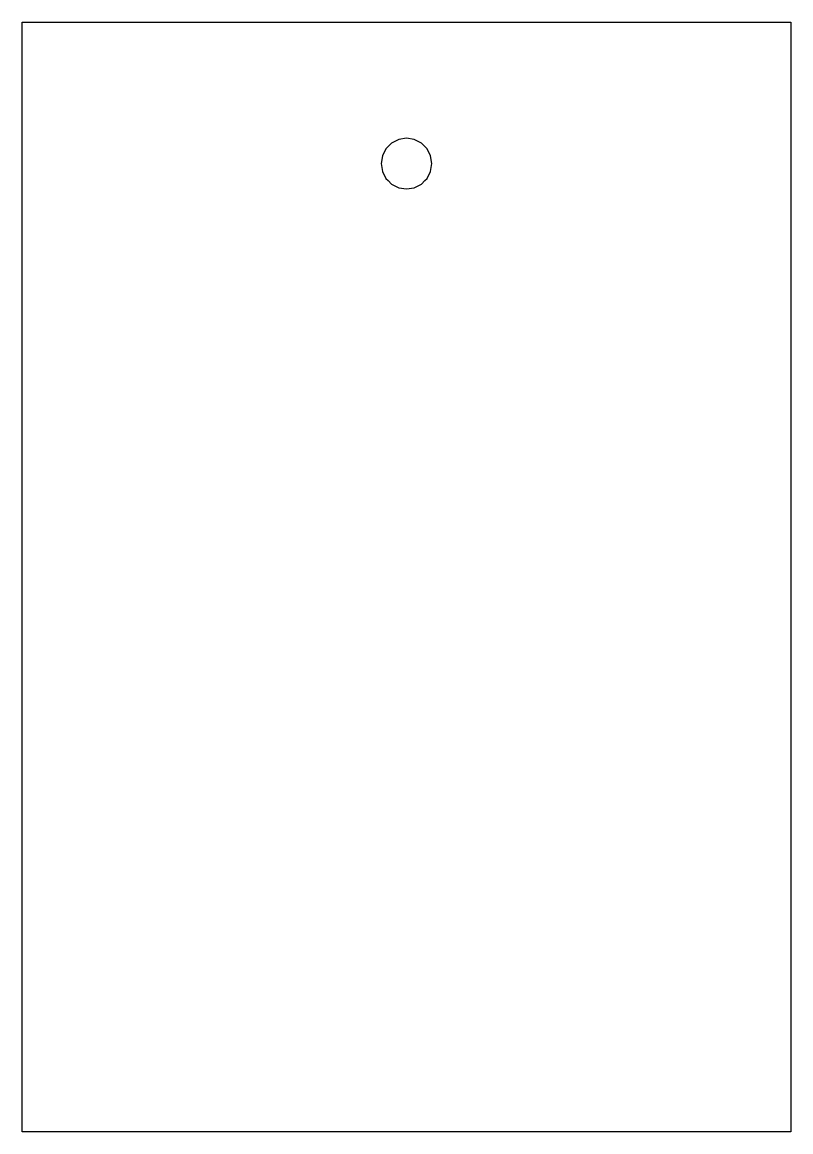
# Model space of a CAD drawing. Header units: millimetres. Extents: x 180 to 286, y -295 to -142.
import ezdxf

# ---------------------------------------------------------------- set-up
doc = ezdxf.new("R2010")
doc.units = ezdxf.units.MM
doc.layers.get('0').update_dxf_attribs({"lineweight": 25, "true_color": 0xffffff})

msp = doc.modelspace()

# ---------------------------------------------------------------- linework, layer by layer
at = {"flags": 128}
for points in [[(286, -295), (229.5, -295), (180, -295), (180, -142), (229.5, -142), (236.5, -142), (286, -142), (286, -165), (286, -295)], [(231.92, -164.83), (233, -165), (234.08, -164.83), (235.06, -164.33), (235.55, -163.84), (235.83, -163.56), (236.33, -162.58), (236.5, -161.5), (236.33, -160.42), (235.83, -159.44), (235.06, -158.67), (234.08, -158.17), (233, -158), (231.92, -158.17), (230.94, -158.67), (230.17, -159.44), (229.67, -160.42), (229.5, -161.5), (229.67, -162.58), (230.17, -163.56), (230.45, -163.84), (230.94, -164.33), (231.92, -164.83)]]:
    msp.add_lwpolyline(points, dxfattribs=at)

doc.saveas('drawing.dxf')
